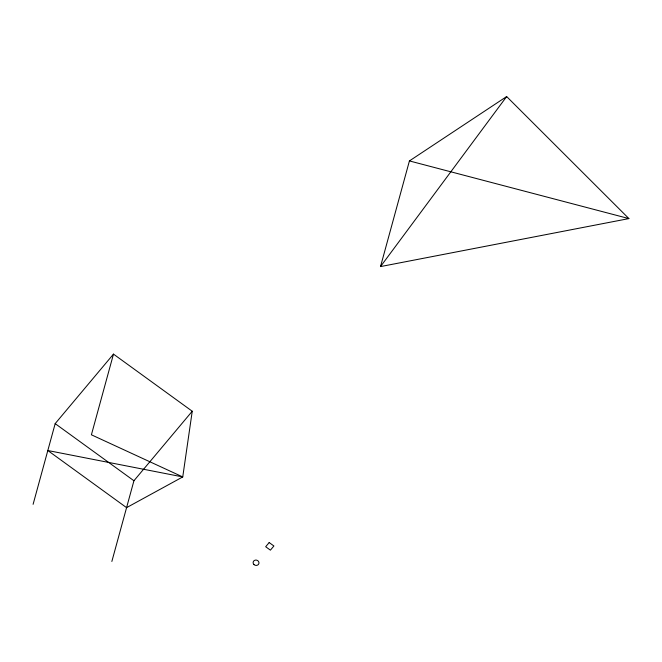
<?xml version="1.0" encoding="UTF-8"?>
<svg xmlns="http://www.w3.org/2000/svg" width="662" height="662" viewBox="0 0 662 662"><rect width="100%" height="100%" fill="white"/><g stroke="black" fill="none" stroke-linecap="round" stroke-linejoin="round"><path stroke-width="0.99" d="M192.237 411.234L182.745 476.93L126.574 507.646L47.821 450.524L182.745 476.93L91.406 434.802L113.483 354.112L192.237 411.234L133.931 480.753L111.853 561.45M33.1 504.328L55.178 423.63L113.483 354.112M380.518 266.579L409.422 160.924L506.653 96.553L628.9 218.592L380.518 266.579L506.653 96.553M409.422 160.924L628.9 218.592M55.178 423.63L133.931 480.753M269.177 542.559L265.677 546.729L270.402 550.155L273.903 545.985L269.177 542.559M253.927 564.521A2.962 2.681 15.3 0 0 258.867 563.627A2.962 2.681 15.3 0 0 255.333 560.102A2.962 2.681 15.3 0 0 253.927 564.521"/></g></svg>
